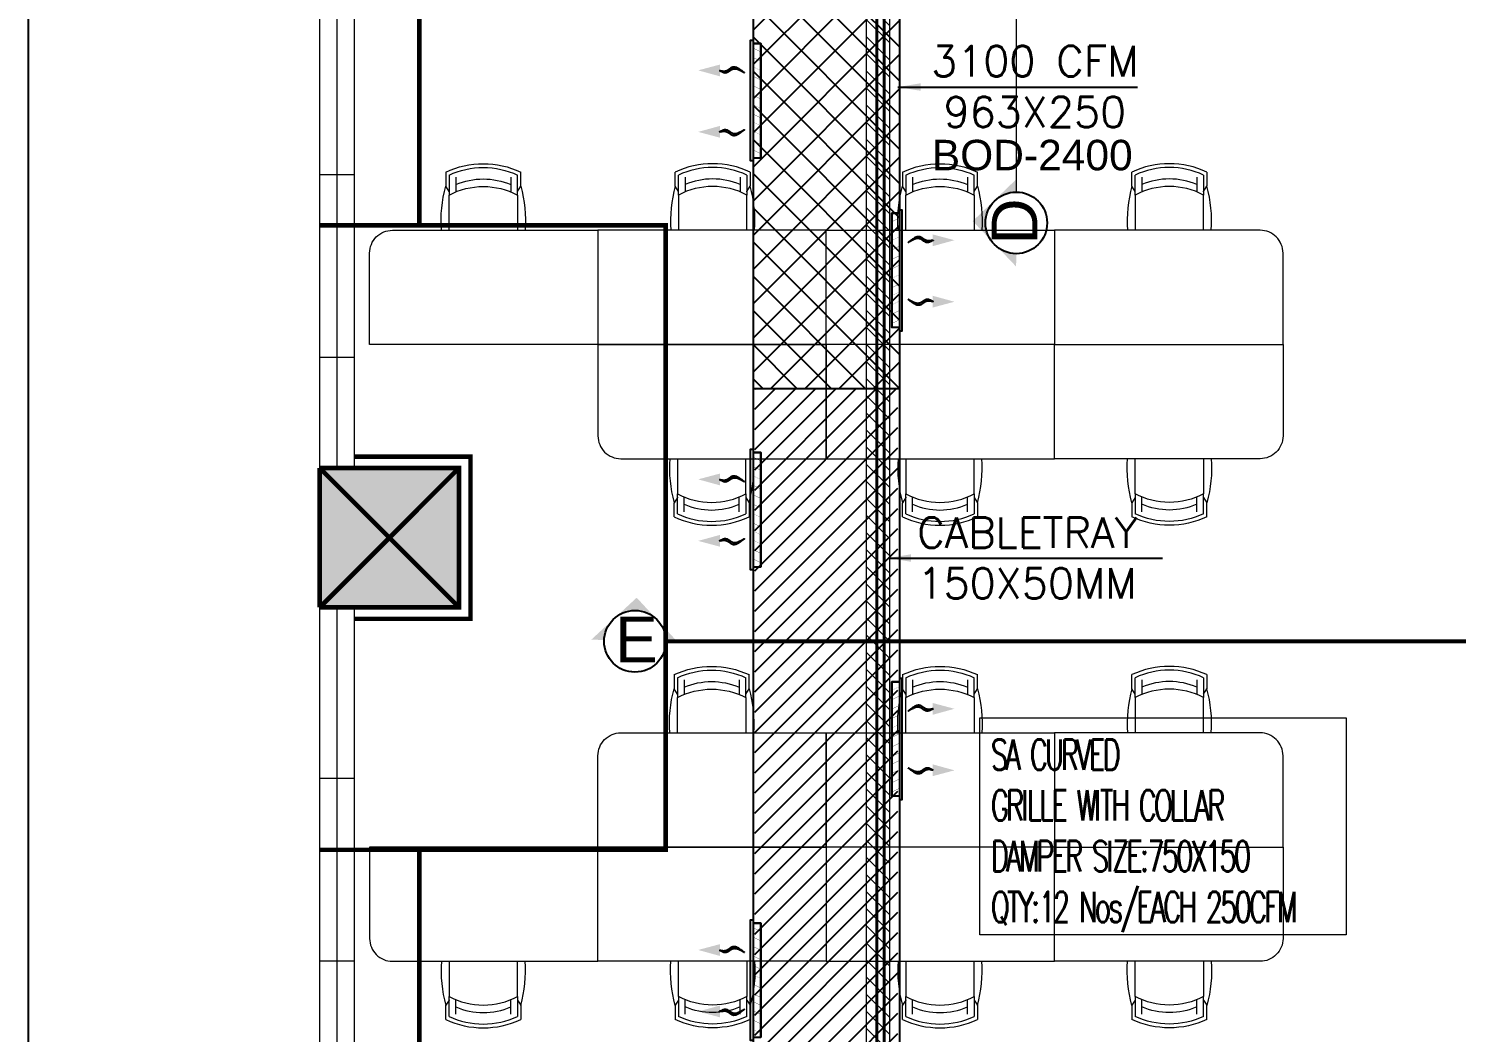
# Model space of a CAD drawing. Header units: millimetres. Extents: x 148480 to 578986, y 39883 to 155062.
# Drawn here: x 217004 to 226384, y 78891 to 85482 of the extents above; entities that cross this region are included whole.
import ezdxf
from ezdxf.enums import TextEntityAlignment as Align

# ---------------------------------------------------------------- set-up
doc = ezdxf.new("R2010")
doc.units = ezdxf.units.MM
for name, pattern in [('baseJE-1236$0$HIDDEN', [0.375, 0.25, -0.125]), ('CENTER', [2, 1.25, -0.25, 0.25, -0.25]), ('HIDDEN', [0.375, 0.25, -0.125])]:
    doc.linetypes.add(name, pattern=pattern)
for name, color, linetype in [('CABELTRAY LINE', 4, 'Continuous'), ('CEN', 252, 'CENTER'), ('ETA-AC-BWD', 13, 'Continuous'), ('ETA-AC-SLAB OPENING', 3, 'baseJE-1236$0$HIDDEN'), ('Flooring', 44, 'Continuous'), ('Hatch 01_UC', 7, 'Continuous'), ('HVAC-SECTIONS', 7, 'Continuous'), ('Layer2', 4, 'Continuous'), ('Layer4', 6, 'Continuous'), ('M HVAC DRAIN PIPE', 30, 'Continuous'), ('M-HVAC ELLIPTICAL DUCT', 6, 'Continuous'), ('M-HVAC VRV PIPE', 4, 'Continuous'), ('M-HVAC-ELEPTICAL DUCT', 6, 'Continuous'), ('M-HVAC-GRIL', 6, 'Continuous'), ('M-HVAC-INSULATION', 8, 'Continuous'), ('M-HVAC-SUPP', 4, 'Continuous'), ('M-HVAC-TEXT', 7, 'Continuous')]:
    doc.layers.add(name, color=color, linetype=linetype)
for name, color, linetype, lineweight in [('CB-AC CABLE TRAY', 213, 'Continuous', 15), ('ID - MODULAR', 44, 'Continuous', 5), ('KDBS-SIDE THROW GRILLE', 1, 'Continuous', 18), ('M HVAC GRILLE', 6, 'Continuous', 13), ('M-HVAC-ADP TAG', 1, 'Continuous', 15)]:
    doc.layers.add(name, color=color, linetype=linetype, lineweight=lineweight)
doc.layers.add('glass', color=7, linetype='Continuous', lineweight=0, true_color=0x0000d6)
doc.styles.add('COREWALL-KEY PLAN$0$str001', font='arial.ttf', dxfattribs={"width": 0.9, "height": 0.117188})
doc.styles.add('R', font='romans.shx')
doc.styles.add('Roman S', font='romans.shx', dxfattribs={"width": 0.65})
doc.styles.add('ROMAND', font='romand__.ttf')
doc.styles.add('ROMANS3', font='romans.shx', dxfattribs={"width": 0.8, "height": 100})
doc.styles.get("Standard").update_dxf_attribs({"font": 'arial.ttf'})
doc.dimstyles.new('Vayucon', dxfattribs={"dimtxt": 200, "dimasz": 150, "dimexe": 0, "dimexo": 0, "dimgap": 9e-05, "dimtad": 1, "dimdec": 0, "dimrnd": 5, "dimzin": 0, "dimdsep": 46, "dimtxsty": 'ROMAND', "dimcen": 90, "dimclrd": 42, "dimclre": 8, "dimclrt": 7, "dimadec": 0, "dimazin": 0, "dimtfac": 1, "dimtdec": 0, "dimtofl": 0, "dimtmove": 1, "dimatfit": 0, "dimfxl": 1, "dimtolj": 1, "dimtzin": 0, "dimarcsym": 0})

# ---------------------------------------------------------------- blocks, each defined once
blk = doc.blocks.new('GFC1')
at = {"layer": 'Hatch 01_UC', "linetype": 'Continuous'}
h = blk.add_hatch(color=8, dxfattribs=at)
h.dxf.hatch_style = 1
h.paths.add_polyline_path([(292464.7, 82667.5), (291549.7, 82667.5), (291549.7, 83582.5), (292464.7, 83582.5)])
at = {"layer": 'CEN', "color": 8, "linetype": 'HIDDEN', "lineweight": 0, "ltscale": 1500}
for p, q in [((292203.1, 91127.1), (292203.1, 85175.6)), ((292203.1, 81075.6), (292203.1, 75212.3))]:
    blk.add_line(p, q, dxfattribs=at)
at = {"layer": 'CEN', "color": 8, "linetype": 'Continuous', "lineweight": 0}
for p, q in [((291549.7, 83582.5), (292464.7, 83582.5)), ((291549.7, 82667.5), (292464.7, 83582.5)), ((292464.7, 82667.5), (291549.7, 83582.5)), ((291549.7, 82667.5), (291549.7, 83582.5)), ((292464.7, 82667.5), (291549.7, 83582.5)), ((291549.7, 82667.5), (292464.7, 83582.5)), ((291549.7, 83582.5), (292464.7, 83582.5)), ((292464.7, 83582.5), (292464.7, 82667.5)), ((292464.7, 83582.5), (292464.7, 82667.5)), ((291549.7, 82667.5), (291549.7, 83557.1)), ((292464.7, 82667.5), (291549.7, 82667.5)), ((292464.7, 82667.5), (291549.7, 82667.5))]:
    blk.add_line(p, q, dxfattribs=at)
at = {"layer": 'CEN', "color": 8, "linetype": 'HIDDEN', "lineweight": 0, "ltscale": 1500}
blk.add_lwpolyline([(291552.1, 81075.6), (293822.1, 81075.6), (293822.1, 85175.6), (291552.1, 85175.6)], dxfattribs=at)
at = {"layer": 'CEN', "color": 8, "linetype": 'Continuous', "lineweight": 0}
for points in [[(291778.4, 82592.5), (292539.7, 82592.5), (292539.7, 83657.5), (291778.4, 83657.5)], [(291778.4, 82667.5), (292464.7, 82667.5), (292464.7, 83582.5), (291778.4, 83582.5)]]:
    blk.add_lwpolyline(points, dxfattribs=at)
at = {"layer": 'DEFPOINTS', "color": 8, "linetype": 'Continuous'}
blk.add_lwpolyline([(330908.9, 62386.8), (289636.8, 62386.8), (289636.8, 144736.9), (330908.9, 144736.9)], close=True, dxfattribs=at)
at = {"layer": 'Flooring', "color": 8, "linetype": 'HIDDEN', "ltscale": 1500}
blk.add_arc((300007.7, 78255.1), 12777.8, 229.90697, 79.60318, dxfattribs=at)
at = {"layer": 'glass', "color": 8, "linetype": 'Continuous'}
for p, q in [((291549.7, 83582.5), (291549.7, 92478.3)), ((291664, 83582.5), (291664, 92478.3)), ((291778.4, 83582.5), (291778.4, 92478.3)), ((291778.4, 85507.1), (291549.7, 85507.1)), ((291778.4, 84307.1), (291549.7, 84307.1)), ((291549.7, 73619.2), (291549.7, 82667.5)), ((291664, 73619.2), (291664, 82667.5)), ((291778.4, 73619.2), (291778.4, 82667.5)), ((291778.4, 81543.7), (291549.7, 81543.7)), ((291778.4, 80343.7), (291549.7, 80343.7))]:
    blk.add_line(p, q, dxfattribs=at)
at = {"layer": 'ID - MODULAR', "color": 8, "ltscale": 500}
for p, q in [((292377.7, 85525.9), (292377.7, 85432.7)), ((292398.9, 85505.6), (292398.9, 85374.8)), ((292848.6, 85374.8), (292848.6, 85505.6)), ((292869.7, 85432.7), (292869.7, 85525.9)), ((293884.7, 85432.7), (293884.7, 85525.9)), ((293905.9, 85374.8), (293905.9, 85505.6)), ((294355.6, 85505.6), (294355.6, 85374.8)), ((294376.7, 85525.9), (294376.7, 85432.7)), ((295377.7, 85525.9), (295377.7, 85432.7)), ((295398.9, 85505.6), (295398.9, 85374.8)), ((295848.6, 85374.8), (295848.6, 85505.6)), ((295869.7, 85432.7), (295869.7, 85525.9)), ((296884.7, 85432.7), (296884.7, 85525.9)), ((296905.9, 85374.8), (296905.9, 85505.6)), ((297355.6, 85505.6), (297355.6, 85374.8)), ((297376.7, 85525.9), (297376.7, 85432.7)), ((292398.9, 85398.5), (292377.7, 85432.7)), ((292398.9, 85396.8), (292398.9, 85398.5)), ((292398.9, 85143.7), (292398.9, 85374.8)), ((292848.6, 85398.5), (292869.7, 85432.7)), ((292848.6, 85396.8), (292848.6, 85398.5)), ((292848.6, 85374.8), (292848.6, 85143.7)), ((293905.9, 85398.5), (293884.7, 85432.7)), ((293905.9, 85396.8), (293905.9, 85398.5)), ((293905.9, 85374.8), (293905.9, 85143.7)), ((294355.6, 85398.5), (294376.7, 85432.7)), ((294355.6, 85396.8), (294355.6, 85398.5)), ((294355.6, 85143.7), (294355.6, 85374.8)), ((295398.9, 85398.5), (295377.7, 85432.7)), ((295398.9, 85396.8), (295398.9, 85398.5)), ((295398.9, 85143.7), (295398.9, 85374.8)), ((295848.6, 85398.5), (295869.7, 85432.7)), ((295848.6, 85396.8), (295848.6, 85398.5)), ((295848.6, 85374.8), (295848.6, 85143.7)), ((296905.9, 85398.5), (296884.7, 85432.7)), ((296905.9, 85396.8), (296905.9, 85398.5)), ((296905.9, 85374.8), (296905.9, 85143.7)), ((297355.6, 85398.5), (297376.7, 85432.7)), ((297355.6, 85396.8), (297355.6, 85398.5)), ((297355.6, 85143.7), (297355.6, 85374.8)), ((293898.9, 83643.7), (293898.9, 83412.6)), ((294348.6, 83412.6), (294348.6, 83643.7)), ((295398.9, 83643.7), (295398.9, 83412.6)), ((295848.6, 83412.6), (295848.6, 83643.7)), ((296905.9, 83412.6), (296905.9, 83643.7)), ((297355.6, 83643.7), (297355.6, 83412.6)), ((293898.9, 83389), (293877.7, 83354.8)), ((293898.9, 83281.9), (293898.9, 83412.6)), ((293898.9, 83390.7), (293898.9, 83389)), ((294348.6, 83412.6), (294348.6, 83281.9)), ((294348.6, 83390.7), (294348.6, 83389)), ((294348.6, 83389), (294369.7, 83354.8)), ((295398.9, 83389), (295377.7, 83354.8)), ((295398.9, 83281.9), (295398.9, 83412.6)), ((295398.9, 83390.7), (295398.9, 83389)), ((295848.6, 83412.6), (295848.6, 83281.9)), ((295848.6, 83390.7), (295848.6, 83389)), ((295848.6, 83389), (295869.7, 83354.8)), ((296905.9, 83389), (296884.7, 83354.8)), ((296905.9, 83412.6), (296905.9, 83281.9)), ((296905.9, 83390.7), (296905.9, 83389)), ((297355.6, 83281.9), (297355.6, 83412.6)), ((297355.6, 83390.7), (297355.6, 83389)), ((297355.6, 83389), (297376.7, 83354.8)), ((293877.7, 83261.6), (293877.7, 83354.8)), ((294369.7, 83354.8), (294369.7, 83261.6)), ((295377.7, 83261.6), (295377.7, 83354.8)), ((295869.7, 83354.8), (295869.7, 83261.6)), ((296884.7, 83354.8), (296884.7, 83261.6)), ((297376.7, 83261.6), (297376.7, 83354.8)), ((293877.7, 82225.9), (293877.7, 82132.7)), ((293898.9, 82205.6), (293898.9, 82074.8)), ((294348.6, 82074.8), (294348.6, 82205.6)), ((294369.7, 82132.7), (294369.7, 82225.9)), ((295377.7, 82225.9), (295377.7, 82132.7)), ((295398.9, 82205.6), (295398.9, 82074.8)), ((295848.6, 82074.8), (295848.6, 82205.6)), ((295869.7, 82132.7), (295869.7, 82225.9)), ((296884.7, 82132.7), (296884.7, 82225.9)), ((296905.9, 82074.8), (296905.9, 82205.6)), ((297355.6, 82205.6), (297355.6, 82074.8)), ((297376.7, 82225.9), (297376.7, 82132.7)), ((293898.9, 82098.5), (293877.7, 82132.7)), ((293898.9, 82096.8), (293898.9, 82098.5)), ((293898.9, 81843.7), (293898.9, 82074.8)), ((294348.6, 82098.5), (294369.7, 82132.7)), ((294348.6, 82096.8), (294348.6, 82098.5)), ((294348.6, 82074.8), (294348.6, 81843.7)), ((295398.9, 82098.5), (295377.7, 82132.7)), ((295398.9, 82096.8), (295398.9, 82098.5)), ((295398.9, 81843.7), (295398.9, 82074.8)), ((295848.6, 82098.5), (295869.7, 82132.7)), ((295848.6, 82096.8), (295848.6, 82098.5)), ((295848.6, 82074.8), (295848.6, 81843.7)), ((296905.9, 82098.5), (296884.7, 82132.7)), ((296905.9, 82096.8), (296905.9, 82098.5)), ((296905.9, 82074.8), (296905.9, 81843.7)), ((297355.6, 82098.5), (297376.7, 82132.7)), ((297355.6, 82096.8), (297355.6, 82098.5)), ((297355.6, 81843.7), (297355.6, 82074.8)), ((292398.9, 80343.7), (292398.9, 80112.6)), ((292848.6, 80112.6), (292848.6, 80343.7)), ((293905.9, 80112.6), (293905.9, 80343.7)), ((294355.6, 80343.7), (294355.6, 80112.6)), ((295398.9, 80343.7), (295398.9, 80112.6)), ((295848.6, 80112.6), (295848.6, 80343.7)), ((296905.9, 80112.6), (296905.9, 80343.7)), ((297355.6, 80343.7), (297355.6, 80112.6)), ((292398.9, 79981.9), (292398.9, 80112.6)), ((292848.6, 80112.6), (292848.6, 79981.9)), ((293905.9, 80112.6), (293905.9, 79981.9)), ((294355.6, 79981.9), (294355.6, 80112.6)), ((295398.9, 79981.9), (295398.9, 80112.6)), ((295848.6, 80112.6), (295848.6, 79981.9)), ((296905.9, 80112.6), (296905.9, 79981.9)), ((297355.6, 79981.9), (297355.6, 80112.6)), ((292398.9, 80089), (292377.7, 80054.8)), ((292377.7, 79961.6), (292377.7, 80054.8)), ((292398.9, 80090.7), (292398.9, 80089)), ((292848.6, 80090.7), (292848.6, 80089)), ((292848.6, 80089), (292869.7, 80054.8)), ((292869.7, 80054.8), (292869.7, 79961.6)), ((293905.9, 80089), (293884.7, 80054.8)), ((293884.7, 80054.8), (293884.7, 79961.6)), ((293905.9, 80090.7), (293905.9, 80089)), ((294355.6, 80090.7), (294355.6, 80089)), ((294355.6, 80089), (294376.7, 80054.8)), ((294376.7, 79961.6), (294376.7, 80054.8)), ((295398.9, 80089), (295377.7, 80054.8)), ((295377.7, 79961.6), (295377.7, 80054.8)), ((295398.9, 80090.7), (295398.9, 80089)), ((295848.6, 80090.7), (295848.6, 80089)), ((295848.6, 80089), (295869.7, 80054.8)), ((295869.7, 80054.8), (295869.7, 79961.6)), ((296905.9, 80089), (296884.7, 80054.8)), ((296884.7, 80054.8), (296884.7, 79961.6)), ((296905.9, 80090.7), (296905.9, 80089)), ((297355.6, 80090.7), (297355.6, 80089)), ((297355.6, 80089), (297376.7, 80054.8)), ((297376.7, 79961.6), (297376.7, 80054.8))]:
    blk.add_line(p, q, dxfattribs=at)
at = {"layer": 'ID - MODULAR', "color": 8, "ltscale": 500, "extrusion": (0, 0, -1)}
for p, q in [((292442.7, 85491.7), (292442.7, 85395.3)), ((292804.8, 85491.7), (292804.8, 85395.3)), ((293949.7, 85491.7), (293949.7, 85395.3)), ((294311.8, 85491.7), (294311.8, 85395.3)), ((295442.7, 85491.7), (295442.7, 85395.3)), ((295804.8, 85491.7), (295804.8, 85395.3)), ((296949.7, 85491.7), (296949.7, 85395.3)), ((297311.8, 85491.7), (297311.8, 85395.3)), ((293942.7, 83295.8), (293942.7, 83392.2)), ((294304.8, 83295.8), (294304.8, 83392.2)), ((295442.7, 83295.8), (295442.7, 83392.2)), ((295804.8, 83295.8), (295804.8, 83392.2)), ((296949.7, 83295.8), (296949.7, 83392.2)), ((297311.8, 83295.8), (297311.8, 83392.2)), ((293942.7, 82191.7), (293942.7, 82095.3)), ((294304.8, 82191.7), (294304.8, 82095.3)), ((295442.7, 82191.7), (295442.7, 82095.3)), ((295804.8, 82191.7), (295804.8, 82095.3)), ((296949.7, 82191.7), (296949.7, 82095.3)), ((297311.8, 82191.7), (297311.8, 82095.3)), ((292442.7, 79995.8), (292442.7, 80092.2)), ((292804.8, 79995.8), (292804.8, 80092.2)), ((293949.7, 79995.8), (293949.7, 80092.2)), ((294311.8, 79995.8), (294311.8, 80092.2)), ((295442.7, 79995.8), (295442.7, 80092.2)), ((295804.8, 79995.8), (295804.8, 80092.2)), ((296949.7, 79995.8), (296949.7, 80092.2)), ((297311.8, 79995.8), (297311.8, 80092.2))]:
    blk.add_line(p, q, dxfattribs=at)
at = {"layer": 'ID - MODULAR', "color": 8, "ltscale": 500}
for points in [[(291877.2, 84393.7), (291877.2, 84993.7, -0.414214), (292027.2, 85143.7), (293377.2, 85143.7), (293377.2, 84393.7)], [(297877.2, 84393.7), (297877.2, 84993.7, 0.414214), (297727.2, 85143.7), (296377.2, 85143.7), (296377.2, 84393.7)], [(293377.2, 84393.7), (293377.2, 83793.7, 0.414214), (293527.2, 83643.7), (294877.2, 83643.7), (294877.2, 84393.7)], [(297877.2, 84393.7), (297877.2, 83793.7, -0.414214), (297727.2, 83643.7), (296377.2, 83643.7), (296377.2, 84393.7)], [(293377.2, 81093.7), (293377.2, 81693.7, -0.414214), (293527.2, 81843.7), (294877.2, 81843.7), (294877.2, 81093.7)], [(297877.2, 81093.7), (297877.2, 81693.7, 0.414214), (297727.2, 81843.7), (296377.2, 81843.7), (296377.2, 81093.7)], [(291877.2, 81093.7), (291877.2, 80493.7, 0.414214), (292027.2, 80343.7), (293377.2, 80343.7), (293377.2, 81093.7)], [(297877.2, 81093.7), (297877.2, 80493.7, -0.414214), (297727.2, 80343.7), (296377.2, 80343.7), (296377.2, 81093.7)]]:
    blk.add_lwpolyline(points, format="xyb", close=True, dxfattribs=at)
for points in [[(294877.2, 84393.7), (294877.2, 85143.7), (293377.2, 85143.7), (293377.2, 84393.7)], [(294877.2, 84393.7), (294877.2, 85143.7), (296377.2, 85143.7), (296377.2, 84393.7)], [(294877.2, 84393.7), (294877.2, 83643.7), (296377.2, 83643.7), (296377.2, 84393.7)], [(294877.2, 81093.7), (294877.2, 81843.7), (296377.2, 81843.7), (296377.2, 81093.7)], [(294877.2, 81093.7), (294877.2, 80343.7), (293377.2, 80343.7), (293377.2, 81093.7)], [(294877.2, 81093.7), (294877.2, 80343.7), (296377.2, 80343.7), (296377.2, 81093.7)]]:
    blk.add_lwpolyline(points, close=True, dxfattribs=at)
at = {"layer": 'ID - MODULAR', "color": 8, "ltscale": 500, "extrusion": (0, 0, -1)}
for centre, major_axis, start_param, end_param in [((292623.7, 84999.7), (0, -580.8), 2.704257, 3.578932), ((292623.7, 85024.7), (0, 530.9), 5.845838, 6.720513), ((295623.7, 84999.7), (0, -580.8), 2.704257, 3.578932), ((295623.7, 85024.7), (0, 530.9), 5.845838, 6.720513), ((292623.7, 84949.8), (0, -480.9), 2.65511, 3.628104), ((292623.7, 85024.7), (0, 455.9), 5.8748, 6.691551), ((295623.7, 84949.8), (0, -480.9), 2.65511, 3.628104), ((295623.7, 85024.7), (0, 455.9), 5.8748, 6.691551), ((293184.9, 85205.4), (0, -838.5), 1.49727, 1.845387), ((292062.6, 85205.4), (0, -838.5), 4.437818, 4.785935), ((296184.9, 85205.4), (0, -838.5), 1.49727, 1.845387), ((295062.6, 85205.4), (0, -838.5), 4.437818, 4.785935), ((297691.9, 83582.1), (0, 838.5), 4.437818, 4.785935), ((296569.6, 83582.1), (0, 838.5), 1.49727, 1.845387), ((297130.7, 83837.7), (0, 480.9), 2.65511, 3.628104), ((297130.7, 83762.8), (0, -455.9), 5.8748, 6.691551), ((297130.7, 83787.8), (0, 580.8), 2.704257, 3.578932), ((297130.7, 83762.8), (0, -530.9), 5.845838, 6.720513), ((294123.7, 81699.7), (0, -580.8), 2.704257, 3.578932), ((294123.7, 81724.7), (0, 530.9), 5.845838, 6.720513), ((295623.7, 81699.7), (0, -580.8), 2.704257, 3.578932), ((295623.7, 81724.7), (0, 530.9), 5.845838, 6.720513), ((294123.7, 81724.7), (0, 455.9), 5.8748, 6.691551), ((295623.7, 81724.7), (0, 455.9), 5.8748, 6.691551), ((294684.9, 81905.4), (0, -838.5), 1.49727, 1.845387), ((294123.7, 81649.8), (0, -480.9), 2.65511, 3.628104), ((293562.6, 81905.4), (0, -838.5), 4.437818, 4.785935), ((296184.9, 81905.4), (0, -838.5), 1.49727, 1.845387), ((295623.7, 81649.8), (0, -480.9), 2.65511, 3.628104), ((295062.6, 81905.4), (0, -838.5), 4.437818, 4.785935), ((294691.9, 80282.1), (0, 838.5), 4.437818, 4.785935), ((293569.6, 80282.1), (0, 838.5), 1.49727, 1.845387), ((297691.9, 80282.1), (0, 838.5), 4.437818, 4.785935), ((296569.6, 80282.1), (0, 838.5), 1.49727, 1.845387), ((294130.7, 80537.7), (0, 480.9), 2.65511, 3.628104), ((297130.7, 80537.7), (0, 480.9), 2.65511, 3.628104), ((294130.7, 80462.8), (0, -455.9), 5.8748, 6.691551), ((297130.7, 80462.8), (0, -455.9), 5.8748, 6.691551), ((294130.7, 80487.8), (0, 580.8), 2.704257, 3.578932), ((294130.7, 80462.8), (0, -530.9), 5.845838, 6.720513), ((297130.7, 80487.8), (0, 580.8), 2.704257, 3.578932), ((297130.7, 80462.8), (0, -530.9), 5.845838, 6.720513)]:
    blk.add_ellipse(centre, major_axis=major_axis, ratio=1, start_param=start_param, end_param=end_param, dxfattribs=at)
at = {"layer": 'ID - MODULAR', "color": 8, "ltscale": 500}
for centre, major_axis, start_param, end_param in [((294130.7, 84999.7), (0, -580.8), 2.704257, 3.578932), ((294130.7, 85024.7), (0, 530.9), 5.845838, 6.720513), ((297130.7, 84999.7), (0, -580.8), 2.704257, 3.578932), ((297130.7, 85024.7), (0, 530.9), 5.845838, 6.720513), ((294130.7, 84949.8), (0, -480.9), 2.65511, 3.628104), ((294130.7, 85024.7), (0, 455.9), 5.8748, 6.691551), ((297130.7, 84949.8), (0, -480.9), 2.65511, 3.628104), ((297130.7, 85024.7), (0, 455.9), 5.8748, 6.691551), ((294691.9, 85205.4), (0, -838.5), 4.437818, 4.785935), ((293569.6, 85205.4), (0, -838.5), 1.49727, 1.845387), ((297691.9, 85205.4), (0, -838.5), 4.437818, 4.785935), ((296569.6, 85205.4), (0, -838.5), 1.49727, 1.845387), ((294684.9, 83582.1), (0, 838.5), 1.49727, 1.845387), ((293562.6, 83582.1), (0, 838.5), 4.437818, 4.785935), ((296184.9, 83582.1), (0, 838.5), 1.49727, 1.845387), ((295062.6, 83582.1), (0, 838.5), 4.437818, 4.785935), ((294123.7, 83837.7), (0, 480.9), 2.65511, 3.628104), ((295623.7, 83837.7), (0, 480.9), 2.65511, 3.628104), ((294123.7, 83762.8), (0, -455.9), 5.8748, 6.691551), ((295623.7, 83762.8), (0, -455.9), 5.8748, 6.691551), ((294123.7, 83787.8), (0, 580.8), 2.704257, 3.578932), ((294123.7, 83762.8), (0, -530.9), 5.845838, 6.720513), ((295623.7, 83787.8), (0, 580.8), 2.704257, 3.578932), ((295623.7, 83762.8), (0, -530.9), 5.845838, 6.720513), ((297130.7, 81699.7), (0, -580.8), 2.704257, 3.578932), ((297130.7, 81724.7), (0, 530.9), 5.845838, 6.720513), ((297130.7, 81724.7), (0, 455.9), 5.8748, 6.691551), ((297691.9, 81905.4), (0, -838.5), 4.437818, 4.785935), ((297130.7, 81649.8), (0, -480.9), 2.65511, 3.628104), ((296569.6, 81905.4), (0, -838.5), 1.49727, 1.845387), ((293184.9, 80282.1), (0, 838.5), 1.49727, 1.845387), ((292062.6, 80282.1), (0, 838.5), 4.437818, 4.785935), ((296184.9, 80282.1), (0, 838.5), 1.49727, 1.845387), ((295062.6, 80282.1), (0, 838.5), 4.437818, 4.785935), ((292623.7, 80537.7), (0, 480.9), 2.65511, 3.628104), ((295623.7, 80537.7), (0, 480.9), 2.65511, 3.628104), ((292623.7, 80462.8), (0, -455.9), 5.8748, 6.691551), ((295623.7, 80462.8), (0, -455.9), 5.8748, 6.691551), ((292623.7, 80487.8), (0, 580.8), 2.704257, 3.578932), ((292623.7, 80462.8), (0, -530.9), 5.845838, 6.720513), ((295623.7, 80487.8), (0, 580.8), 2.704257, 3.578932), ((295623.7, 80462.8), (0, -530.9), 5.845838, 6.720513)]:
    blk.add_ellipse(centre, major_axis=major_axis, ratio=1, start_param=start_param, end_param=end_param, dxfattribs=at)
blk = doc.blocks.new('BEAM')
at = {"layer": 'CEN', "color": 11, "linetype": 'HIDDEN', "lineweight": 0, "ltscale": 1500, "const_width": 30}
for points in [[(352203.1, 91127.1), (352203.1, 85175.6)], [(351552.1, 81075.6), (353822.1, 81075.6), (353822.1, 85175.6), (351552.1, 85175.6)], [(352203.1, 81075.6), (352203.1, 75212.3)]]:
    blk.add_lwpolyline(points, dxfattribs=at)
at = {"layer": 'CEN', "color": 11, "linetype": 'Continuous', "lineweight": 0, "const_width": 30}
for points in [[(351778.4, 82592.5), (352539.7, 82592.5), (352539.7, 83657.5), (351778.4, 83657.5)], [(351549.7, 83582.5), (352464.7, 83582.5)], [(351549.7, 82667.5), (352464.7, 83582.5)], [(352464.7, 82667.5), (351549.7, 83582.5)], [(351549.7, 82667.5), (351549.7, 83582.5)], [(352464.7, 82667.5), (351549.7, 83582.5)], [(351549.7, 82667.5), (352464.7, 83582.5)], [(351549.7, 83582.5), (352464.7, 83582.5)], [(351778.4, 82667.5), (352464.7, 82667.5), (352464.7, 83582.5), (351778.4, 83582.5)], [(352464.7, 83582.5), (352464.7, 82667.5)], [(352464.7, 83582.5), (352464.7, 82667.5)], [(351549.7, 82667.5), (351549.7, 83557.1)], [(352464.7, 82667.5), (351549.7, 82667.5)], [(352464.7, 82667.5), (351549.7, 82667.5)]]:
    blk.add_lwpolyline(points, dxfattribs=at)
blk = doc.blocks.new('BEE')
at = {"layer": 'M-HVAC VRV PIPE', "linetype": 'Continuous'}
blk.add_blockref('BEAM', (0, 0), dxfattribs=at)
blk = doc.blocks.new('RAAAA')
at = {"linetype": 'Continuous', "ltscale": 1000}
for points in [[(363, 0, 0), (363, 0, 0), (364, 0, 0), (364, 0, 0), (365, 0, 0), (366, 0, 0), (367, -1, 0), (368, -1, 0), (369, -1, 0), (371, -1, 0), (373, -2, 0), (374, -2, 0), (377, -2, 0), (379, -3, 0), (381, -3, 0), (384, -4, 0), (387, -4, 0), (390, -5, 0), (393, -5, 0), (397, -6, 0), (400, -6, 0), (404, -7, 0), (408, -8, 0), (412, -8, 0), (416, -9, 0), (421, -10, 0), (421, -10, 0), (425, -11, 0), (430, -11, 0), (435, -11, 0), (439, -11, 0), (444, -11, 0), (449, -11, 0), (454, -10, 0), (459, -10, 0), (464, -9, 0), (468, -7, 0), (473, -6, 0), (478, -4, 0), (483, -2, 0), (488, 0, 0), (494, 2, 0), (499, 4, 0), (504, 7, 0), (509, 10, 0), (514, 13, 0), (519, 16, 0), (525, 20, 0), (530, 24, 0), (535, 28, 0), (541, 32, 0), (546, 36, 0), (546, 36, 0), (552, 40, 0), (557, 44, 0), (563, 48, 0), (568, 51, 0), (574, 54, 0), (580, 56, 0), (586, 58, 0), (592, 60, 0), (598, 61, 0), (604, 62, 0), (610, 62, 0), (616, 62, 0), (622, 62, 0), (628, 61, 0), (635, 60, 0), (641, 59, 0), (648, 57, 0), (654, 55, 0), (661, 52, 0), (668, 49, 0), (675, 46, 0), (681, 42, 0), (688, 38, 0), (695, 33, 0), (702, 28, 0), (702, 28, 0), (709, 23, 0), (716, 19, 0), (722, 14, 0), (728, 10, 0), (734, 5, 0), (740, 1, 0), (745, -2, 0), (750, -6, 0), (755, -9, 0), (759, -13, 0), (763, -15, 0), (767, -18, 0), (771, -21, 0), (774, -23, 0), (777, -25, 0), (779, -27, 0), (782, -29, 0), (784, -31, 0), (786, -32, 0), (787, -33, 0), (789, -34, 0), (790, -35, 0), (790, -35, 0), (791, -35, 0), (791, -36, 0)], [(363, 0, 0), (363, 0, 0), (364, 0, 0), (364, 0, 0), (365, -1, 0), (366, -1, 0), (367, -2, 0), (368, -2, 0), (369, -3, 0), (371, -4, 0), (373, -5, 0), (374, -5, 0), (377, -6, 0), (379, -8, 0), (381, -9, 0), (384, -10, 0), (387, -12, 0), (390, -13, 0), (393, -15, 0), (397, -16, 0), (400, -18, 0), (404, -20, 0), (408, -22, 0), (412, -24, 0), (416, -26, 0), (421, -28, 0), (421, -28, 0), (425, -30, 0), (430, -32, 0), (435, -34, 0), (439, -35, 0), (444, -36, 0), (449, -37, 0), (454, -37, 0), (459, -38, 0), (464, -38, 0), (468, -37, 0), (473, -37, 0), (478, -36, 0), (483, -35, 0), (488, -33, 0), (494, -32, 0), (499, -30, 0), (504, -28, 0), (509, -25, 0), (514, -22, 0), (519, -19, 0), (525, -16, 0), (530, -13, 0), (535, -9, 0), (541, -5, 0), (546, 0, 0), (546, 0, 0), (552, 4, 0), (557, 8, 0), (563, 12, 0), (568, 15, 0), (574, 18, 0), (580, 21, 0), (586, 23, 0), (592, 25, 0), (598, 27, 0), (604, 28, 0), (610, 29, 0), (616, 30, 0), (622, 30, 0), (628, 31, 0), (635, 30, 0), (641, 30, 0), (648, 29, 0), (654, 28, 0), (661, 26, 0), (668, 24, 0), (675, 22, 0), (681, 20, 0), (688, 17, 0), (695, 14, 0), (702, 10, 0), (702, 10, 0), (709, 7, 0), (716, 3, 0), (722, 0, 0), (728, -3, 0), (734, -6, 0), (740, -9, 0), (745, -12, 0), (750, -14, 0), (755, -17, 0), (759, -19, 0), (763, -21, 0), (767, -23, 0), (771, -25, 0), (774, -27, 0), (777, -28, 0), (779, -30, 0), (782, -31, 0), (784, -32, 0), (786, -33, 0), (787, -34, 0), (789, -34, 0), (790, -35, 0), (790, -35, 0), (791, -35, 0), (791, -36, 0)]]:
    blk.add_polyline3d(points, dxfattribs=at)
blk.add_solid([(373, 101), (0, 0), (373, -101)], dxfattribs=at)
blk = doc.blocks.new('600X200 SIDE THROW GRILLE')
at = {"layer": 'M-HVAC-GRIL', "linetype": 'ByBlock'}
blk.add_lwpolyline([(375, -5), (396.4, -5), (396.4, 12.1), (-396.4, 12.1), (-396.4, -5), (-375, -5), (375, -5), (375, -56.4), (-375, -56.4), (-375, -5), (-375, -56.4), (375, -56.4), (375, -56.4)], dxfattribs=at)
at = {"layer": 'M-HVAC-GRIL', "lineweight": 0, "const_width": 1.71}
for points in [[(-364.6, -8.9), (-343.2, -8.9), (-321.8, -51.7), (-300.3, -51.7)], [(-303.2, -8.9), (-281.8, -8.9), (-260.3, -51.7), (-238.9, -51.7)], [(-241.8, -8.9), (-220.3, -8.9), (-198.9, -51.7), (-177.5, -51.7)], [(-179.6, -8.9), (-158.2, -8.9), (-136.8, -51.7), (-115.3, -51.7)], [(-117.5, -8.9), (-96, -8.9), (-74.6, -51.7), (-53.2, -51.7)], [(-55.3, -8.9), (-33.9, -8.9), (-12.5, -51.7), (9, -51.7)], [(6.8, -8.9), (28.2, -8.9), (49.7, -51.7), (71.1, -51.7)], [(69, -8.9), (90.4, -8.9), (111.8, -51.7), (133.2, -51.7)], [(120.6, -8.9), (142.1, -8.9), (163.5, -51.7), (184.9, -51.7)], [(180.8, -8.9), (202.2, -8.9), (223.6, -51.7), (245.1, -51.7)], [(242.2, -8.9), (263.6, -8.9), (285.1, -51.7), (306.5, -51.7)], [(303.6, -8.9), (325.1, -8.9), (346.5, -51.7), (367.9, -51.7)]]:
    blk.add_lwpolyline(points, dxfattribs=at)
at = {"layer": 'M-HVAC-SUPP'}
for p, xscale, yscale, zscale, rotation in [((-198.5, 355.3), -0.3839999997941415, 0.3839999997941436, 0.3839999997941436, 90.2028781887322), ((205.5, 355.3), 0.3839999997941415, 0.3839999997941415, 0.3839999997941415, 269.7971218112675)]:
    blk.add_blockref('RAAAA', p, dxfattribs=dict(at, xscale=xscale, yscale=yscale, zscale=zscale, rotation=rotation))
blk = doc.blocks.new('jyfhg')
at = {"layer": 'KDBS-SIDE THROW GRILLE', "xscale": -1, "rotation": 90.00000000000006}
blk.add_blockref('600X200 SIDE THROW GRILLE', (-100, -325), dxfattribs=at)
blk = doc.blocks.new('*U146')
at = {"layer": 'CB-AC CABLE TRAY', "true_color": 0xa953a0}
h = blk.add_hatch(dxfattribs=at)
h.set_pattern_fill('ANSI31', color=215, scale=25)
h.set_pattern_definition([(45, (-883587.884, 1102758.81), (-56.1266008, 56.1266008), [])])
h.paths.add_polyline_path([(-88704.9, -150.4), (-88704.9, -0.4), (-67523.5, -0.4), (-67523.5, -150.4)])
at = {"layer": 'CB-AC CABLE TRAY', "color": 215, "true_color": 0xa953a0}
blk.add_lwpolyline([(-88704.9, -150.4), (-88704.9, -0.4), (-67523.5, -0.4), (-67523.5, -150.4)], close=True, dxfattribs=at)

msp = doc.modelspace()

# ---------------------------------------------------------------- block references
at = {"layer": 'Layer4', "linetype": 'Continuous', "rotation": 360}
msp.add_blockref('GFC1', (-72632.4, -986), dxfattribs=at)

# ---------------------------------------------------------------- next in the draw order: hatches: boundary and pattern name
at = {"layer": 'ETA-AC-BWD'}
for points in [[(223290.3, 84214.2, 0.428732), (223494.4, 84003.9), (223491, 83919.9), (223206.4, 84217.5), (223492.8, 84492.5), (223492.7, 84408.7, 0.402706)], [(220995.9, 81661.3, 0.414229), (220785.5, 81466.9), (220701.6, 81470.2), (220999.2, 81745.2), (221274.2, 81447.6), (221190.2, 81450.9, 0.414229)]]:
    msp.add_hatch(color=7, dxfattribs=at).paths.add_polyline_path(points)
at = {"layer": 'Hatch 01_UC', "linetype": 'Continuous'}
h = msp.add_hatch(dxfattribs=at)
h.set_pattern_fill('ANSI37', color=42, scale=50, angle=360)
h.set_pattern_definition([(45, (-7479.28, -985.99), (-112.2532, 112.2532), []), (135, (-7479.28, -985.99), (-112.2532, -112.2532), [])])
h.paths.add_polyline_path([(221763.3, 86116.5), (222726.3, 86116.5), (222726.3, 83116.5), (221763.3, 83116.5)])
at = {"layer": 'M-HVAC-INSULATION'}
h = msp.add_hatch(dxfattribs=at)
h.set_pattern_fill('ANSI31', color=26, scale=750, angle=180, style=0)
h.set_pattern_definition([(225, (811127.6, 15256.2), (66.29126, -66.29126), [])])
h.paths.add_polyline_path([(222714.8, 76185), (222714.8, 83116.5), (221774.8, 83116.5), (221774.8, 76185)])

# ---------------------------------------------------------------- next in the draw order: linework, layer by layer
at = {"layer": 'ETA-AC-BWD', "color": 7}
for centre in [(223492.7, 84206.2), (220987.9, 81458.9)]:
    msp.add_circle(centre, 202.5, dxfattribs=at)
at = {"layer": 'ETA-AC-SLAB OPENING', "color": 7, "ltscale": 1000, "const_width": 25}
msp.add_lwpolyline([(234948.4, 81458.9), (221190.4, 81458.9)], dxfattribs=at)
at = {"layer": 'HVAC-SECTIONS', "color": 7, "linetype": 'HIDDEN', "ltscale": 1000, "const_width": 10}
msp.add_lwpolyline([(223492.7, 84408.7), (223492.7, 87379.3)], dxfattribs=at)
at = {"layer": 'M HVAC DRAIN PIPE', "color": 30, "linetype": 'Continuous', "const_width": 20}
msp.add_lwpolyline([(222407.6, 87912.3), (222624.6, 87912.3), (222624.6, 64495), (221601.6, 64495)], dxfattribs=at)
at = {"layer": 'M-HVAC ELLIPTICAL DUCT', "linetype": 'Continuous'}
for p, q in [((221763.3, 86116.5), (221763.3, 76185)), ((222726.3, 86116.5), (222726.3, 76185)), ((222726.3, 83116.5), (221763.3, 83116.5))]:
    msp.add_line(p, q, dxfattribs=at)
at = {"layer": 'M-HVAC VRV PIPE', "color": 6, "linetype": 'Continuous', "const_width": 20}
msp.add_lwpolyline([(222576.7, 88867.3), (222576.7, 64553.1), (221601.6, 64553.1)], dxfattribs=at)
at = {"layer": 'M-HVAC-ADP TAG', "color": 0}
msp.add_lwpolyline([(223253.6, 80955.6), (225659.8, 80955.6), (225659.8, 79531.2), (223253.6, 79531.2)], close=True, dxfattribs=at)

# ---------------------------------------------------------------- next in the draw order: block references
at = {"layer": 'CB-AC CABLE TRAY', "color": 4, "linetype": 'HIDDEN', "rotation": 269.9997198436939}
msp.add_blockref('*U146', (222659.2, -893.1), dxfattribs=at)
at = {"layer": 'Layer2', "linetype": 'Continuous', "rotation": 360}
msp.add_blockref('BEE', (-132632.4, -986), dxfattribs=at)
at = {"layer": 'M HVAC GRILLE', "color": 0, "rotation": 360}
for p in [(221858.3, 85333.9), (221858.3, 82648.6), (221858.3, 79558.8)]:
    msp.add_blockref('jyfhg', p, dxfattribs=at)
at = {"layer": 'M HVAC GRILLE', "color": 0, "xscale": -1}
for p in [(222631.3, 84218.7), (222631.3, 81142.2)]:
    msp.add_blockref('jyfhg', p, dxfattribs=at)

# ---------------------------------------------------------------- next in the draw order: texts
at = {"layer": 'CABELTRAY LINE', "insert": (222843.1, 82272.7), "char_height": 200, "width": 604.338, "attachment_point": 1, "style": 'ROMANS3'}
msp.add_mtext('{\\W1;\\C0;CABLETRAY\\P150X50MM}', dxfattribs=at)
at = {"layer": 'ETA-AC-BWD', "color": 7, "style": 'COREWALL-KEY PLAN$0$str001'}
msp.add_attdef('D', text='', height=300, rotation=90, dxfattribs=at).set_placement((223480.9, 84215.3), align=Align.MIDDLE_CENTER)
msp.add_attdef('E', text='', height=300, dxfattribs=at).set_placement((220996.9, 81470.7), align=Align.MIDDLE_CENTER)
at = {"layer": 'M-HVAC-ADP TAG', "insert": (224496.6, 79548.1, 0), "char_height": 200, "width": 2339.305, "attachment_point": 8, "style": 'Roman S'}
msp.add_mtext('\\pxql;\\A1;\\T0.85;SA CURVED \\PGRILLE WITH COLLAR DAMPER SIZE:750X150\\PQTY:12 Nos/EACH 250CFM', dxfattribs=at)
at = {"layer": 'M-HVAC-ELEPTICAL DUCT', "insert": (222937.6, 84751.3, 1198.1), "char_height": 200, "attachment_point": 1}
msp.add_mtext('BOD-2400', dxfattribs=at)
at = {"layer": 'M-HVAC-TEXT', "color": 7, "insert": (223614.7, 85367.9), "char_height": 200, "width": 13359.771, "attachment_point": 2, "style": 'R'}
msp.add_mtext('3100 CFM\\P963X250', dxfattribs=at)

# ---------------------------------------------------------------- next in the draw order: leaders
at = {"layer": 'HVAC-SECTIONS', "color": 0, "linetype": 'Continuous'}
msp.add_leader([(222714.8, 85097.8), (224289.5, 85097.8)], dimstyle='Vayucon', override={"dimgap": 9e-05, "dimtad": 0}, dxfattribs=at)
at = {"layer": 'M-HVAC-TEXT', "linetype": 'Continuous'}
msp.add_leader([(222651.7, 82005.5), (224453.8, 82005.5)], dimstyle='Vayucon', override={"dimgap": 9e-05, "dimtad": 0}, dxfattribs=at)

doc.saveas('drawing.dxf')
